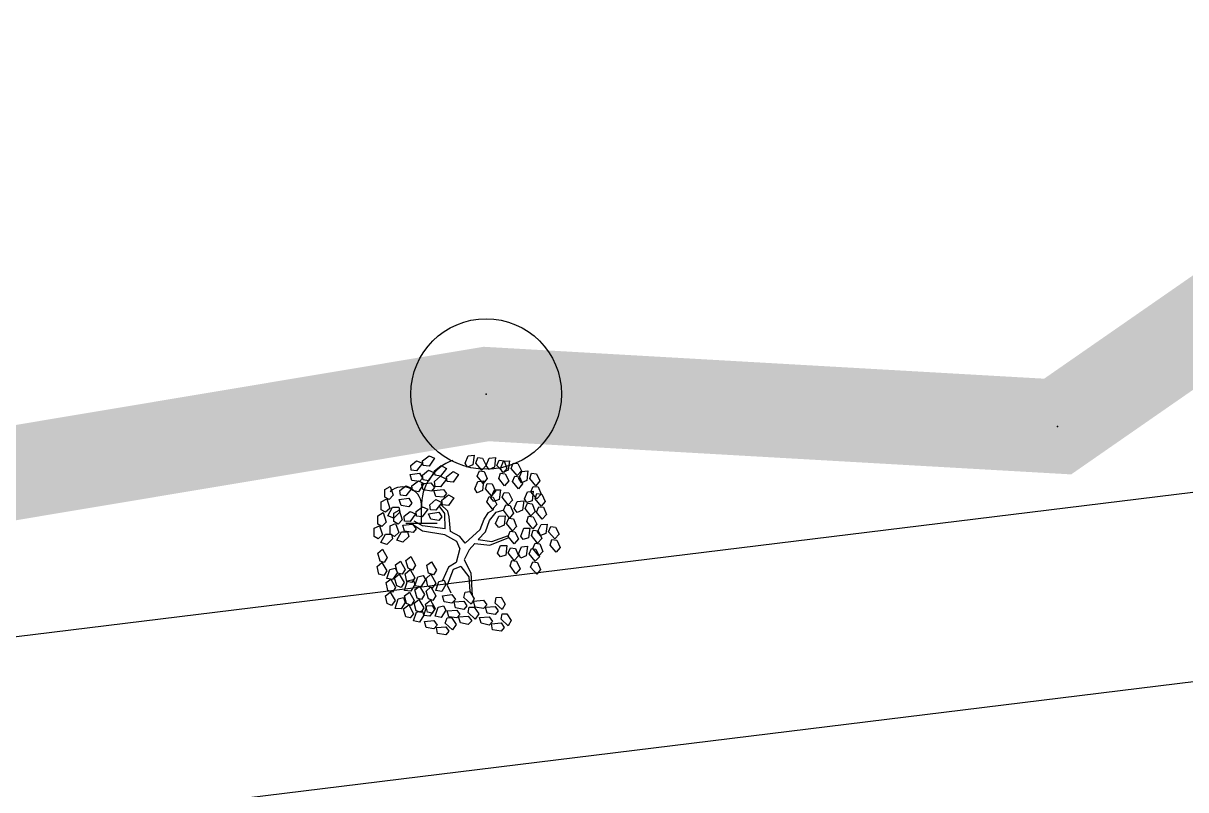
# Model space of a CAD drawing. Extents: x -809667 to 586099, y 3084146 to 3634412.
# Drawn here: x 381249.62 to 381268.15, y 3087144.79 to 3087157.02 of the extents above; entities that cross this region are included whole.
import ezdxf

# ---------------------------------------------------------------- set-up
doc = ezdxf.new("R2010")
doc.units = 0
doc.header["$LTSCALE"] = 0.5
doc.header["$PDSIZE"] = 0.2
doc.layers.get('0').update_dxf_attribs({"linetype": 'CONTINUOUS'})
doc.layers.add('乔木', color=84, linetype='CONTINUOUS')
doc.layers.add('文字', color=7, linetype='CONTINUOUS')

# ---------------------------------------------------------------- blocks, each defined once
blk = doc.blocks.new('gc123')
blk.add_line((-0.5, 0), (0.5, 0))
at = {"flags": 128}
blk.add_lwpolyline([(0, 0), (0, 0.5)], dxfattribs=at)
for centre, radius, start, end in [((1.526, 0.566), 1.528, 110.1553, 182.4645), ((-0.598, 0.555), 0.6, 354.7425, 132.1274)]:
    blk.add_arc(centre, radius, start, end)
blk = doc.blocks.new('GC0000')
at = {"linetype": 'Continuous'}
blk.add_point((0, 0), dxfattribs=at)
blk = doc.blocks.new('幌伞枫')
at = {"layer": '乔木', "color": 0}
for p, q in [((-531, 995), (-450, 1054)), ((-450, 1054), (-384, 1025)), ((-384, 1025), (-450, 929)), ((-9, 966), (27, 1054)), ((27, 1054), (101, 1061)), ((101, 1061), (86, 944)), ((123, 966), (145, 1032)), ((145, 1032), (203, 1025)), ((203, 1025), (247, 937)), ((247, 937), (284, 1025)), ((284, 1025), (365, 1032)), ((365, 1032), (350, 915)), ((380, 937), (409, 1003)), ((409, 1003), (468, 995)), ((-677, 937), (-604, 995)), ((-670, 878), (-677, 937)), ((-604, 870), (-670, 878)), ((-604, 995), (-531, 966)), ((-531, 966), (-604, 870)), ((-523, 937), (-531, 995)), ((-531, 819), (-457, 878)), ((-450, 929), (-523, 937)), ((-457, 878), (-391, 848)), ((-384, 870), (-303, 937)), ((-377, 819), (-384, 870)), ((-237, 900), (-310, 804)), ((-303, 937), (-237, 900)), ((-237, 797), (-156, 863)), ((-156, 863), (-90, 826)), ((20, 915), (-9, 966)), ((86, 944), (20, 915)), ((196, 878), (123, 966)), ((137, 804), (167, 870)), ((167, 870), (225, 863)), ((247, 937), (196, 878)), ((225, 863), (262, 775)), ((284, 885), (247, 937)), ((350, 915), (284, 885)), ((460, 848), (380, 937)), ((424, 900), (460, 988)), ((453, 848), (424, 900)), ((519, 878), (453, 848)), ((460, 988), (534, 995)), ((504, 900), (460, 848)), ((468, 995), (504, 900)), ((534, 995), (519, 878)), ((556, 900), (578, 966)), ((629, 812), (556, 900)), ((578, 966), (636, 959)), ((681, 870), (629, 812)), ((636, 959), (681, 870)), ((651, 775), (688, 863)), ((688, 863), (761, 870)), ((761, 870), (747, 753)), ((-685, 826), (-567, 841)), ((-663, 753), (-685, 826)), ((-567, 738), (-663, 753)), ((-663, 687), (-582, 746)), ((-582, 746), (-516, 716)), ((-516, 716), (-582, 614)), ((-567, 841), (-531, 782)), ((-531, 782), (-567, 738)), ((-545, 709), (-428, 724)), ((-523, 760), (-531, 819)), ((-457, 746), (-523, 760)), ((-391, 848), (-457, 746)), ((-428, 724), (-384, 665)), ((-384, 738), (-310, 804)), ((-377, 680), (-384, 738)), ((-310, 804), (-377, 819)), ((-310, 804), (-237, 768)), ((-237, 768), (-310, 672)), ((-230, 738), (-237, 797)), ((-156, 731), (-230, 738)), ((-90, 826), (-156, 731)), ((108, 650), (145, 738)), ((211, 716), (137, 804)), ((145, 738), (218, 746)), ((218, 746), (203, 628)), ((262, 775), (211, 716)), ((240, 650), (262, 716)), ((262, 716), (321, 709)), ((402, 775), (424, 841)), ((475, 687), (402, 775)), ((424, 841), (482, 834)), ((526, 746), (475, 687)), ((482, 834), (526, 746)), ((570, 738), (600, 804)), ((644, 650), (570, 738)), ((600, 804), (658, 797)), ((681, 724), (651, 775)), ((658, 797), (695, 709)), ((747, 753), (681, 724)), ((783, 775), (805, 841)), ((857, 687), (783, 775)), ((805, 841), (864, 834)), ((908, 746), (857, 687)), ((864, 834), (908, 746)), ((-993, 643), (-927, 680)), ((-993, 548), (-993, 643)), ((-927, 680), (-890, 570)), ((-810, 628), (-736, 687)), ((-802, 570), (-810, 628)), ((-736, 687), (-663, 658)), ((-663, 658), (-736, 562)), ((-655, 628), (-663, 687)), ((-582, 614), (-655, 628)), ((-523, 636), (-545, 709)), ((-421, 621), (-523, 636)), ((-384, 665), (-421, 621)), ((-391, 628), (-274, 643)), ((-369, 555), (-391, 628)), ((-310, 672), (-377, 680)), ((-296, 511), (-215, 577)), ((-274, 643), (-237, 592)), ((-237, 592), (-274, 548)), ((-215, 577), (-149, 540)), ((137, 599), (108, 650)), ((203, 628), (137, 599)), ((313, 562), (240, 650)), ((306, 540), (350, 636)), ((365, 621), (313, 562)), ((321, 709), (365, 621)), ((350, 636), (424, 636)), ((424, 636), (409, 518)), ((446, 548), (468, 606)), ((468, 606), (526, 599)), ((526, 599), (570, 511)), ((695, 709), (644, 650)), ((717, 525), (754, 614)), ((754, 614), (827, 621)), ((798, 614), (827, 680)), ((871, 525), (798, 614)), ((827, 621), (813, 503)), ((827, 680), (886, 672)), ((849, 525), (871, 592)), ((871, 592), (930, 584)), ((923, 584), (871, 525)), ((886, 672), (923, 584)), ((930, 584), (974, 496)), ((-1037, 489), (-971, 525)), ((-1037, 393), (-1037, 489)), ((-942, 518), (-993, 548)), ((-971, 525), (-934, 408)), ((-890, 570), (-942, 518)), ((-817, 518), (-699, 533)), ((-795, 445), (-817, 518)), ((-736, 562), (-802, 570)), ((-699, 430), (-795, 445)), ((-699, 533), (-663, 474)), ((-663, 474), (-699, 430)), ((-611, 371), (-531, 430)), ((-531, 430), (-465, 401)), ((-443, 452), (-369, 518)), ((-435, 393), (-443, 452)), ((-274, 548), (-369, 555)), ((-369, 518), (-296, 481)), ((-296, 481), (-369, 386)), ((-257, 346), (-327, 441)), ((-222, 377), (-311, 462)), ((-288, 452), (-296, 511)), ((-215, 445), (-288, 452)), ((-149, 540), (-215, 445)), ((255, 489), (284, 555)), ((328, 401), (255, 489)), ((284, 555), (336, 548)), ((343, 496), (306, 540)), ((380, 459), (328, 401)), ((336, 548), (380, 459)), ((409, 518), (343, 496)), ((519, 452), (446, 548)), ((460, 386), (490, 452)), ((490, 452), (541, 445)), ((570, 511), (519, 452)), ((541, 445), (585, 349)), ((592, 408), (629, 496)), ((629, 496), (710, 503)), ((710, 503), (695, 386)), ((747, 481), (717, 525)), ((725, 408), (754, 474)), ((813, 503), (747, 481)), ((754, 474), (813, 467)), ((813, 467), (849, 371)), ((923, 437), (849, 525)), ((864, 364), (893, 430)), ((893, 430), (952, 423)), ((974, 496), (923, 437)), ((-1081, 320), (-1015, 357)), ((-1081, 217), (-1081, 320)), ((-986, 364), (-1037, 393)), ((-1015, 357), (-978, 239)), ((-934, 408), (-986, 364)), ((-956, 320), (-898, 423)), ((-883, 291), (-956, 320)), ((-898, 423), (-824, 423)), ((-883, 349), (-817, 386)), ((-810, 364), (-883, 291)), ((-883, 247), (-883, 349)), ((-824, 423), (-810, 364)), ((-817, 386), (-780, 269)), ((-758, 313), (-685, 371)), ((-751, 254), (-758, 313)), ((-685, 371), (-619, 342)), ((-619, 342), (-685, 247)), ((-604, 313), (-611, 371)), ((-538, 305), (-604, 313)), ((-465, 401), (-538, 305)), ((-457, 342), (-332, 364)), ((-428, 276), (-457, 342)), ((-369, 386), (-435, 393)), ((-332, 364), (-296, 305)), ((-296, 305), (-332, 261)), ((-252, 158), (-257, 346)), ((-206, 307), (-222, 377)), ((-188, 124), (-206, 307)), ((225, 276), (277, 357)), ((277, 357), (336, 393)), ((291, 261), (372, 364)), ((336, 393), (344, 419)), ((365, 225), (402, 313)), ((372, 364), (468, 393)), ((402, 313), (482, 320)), ((534, 291), (460, 386)), ((482, 320), (468, 203)), ((497, 225), (526, 291)), ((526, 291), (585, 283)), ((585, 349), (534, 291)), ((629, 357), (592, 408)), ((695, 386), (629, 357)), ((798, 320), (725, 408)), ((747, 247), (769, 313)), ((769, 313), (827, 305)), ((849, 371), (798, 320)), ((827, 305), (871, 217)), ((937, 276), (864, 364)), ((989, 335), (937, 276)), ((952, 423), (989, 335)), ((-1125, 166), (-1059, 195)), ((-1125, 63), (-1125, 166)), ((-1030, 188), (-1081, 217)), ((-1059, 195), (-1022, 85)), ((-978, 239), (-1030, 188)), ((-927, 195), (-861, 225)), ((-927, 92), (-927, 195)), ((-832, 217), (-883, 247)), ((-861, 225), (-824, 114)), ((-780, 269), (-832, 217)), ((-773, 203), (-655, 217)), ((-751, 129), (-773, 203)), ((-685, 247), (-751, 254)), ((-655, 217), (-611, 158)), ((-611, 158), (-648, 114)), ((-531, 129), (-641, 203)), ((-531, 195), (-633, 254)), ((-252, 158), (-531, 195)), ((-332, 261), (-428, 276)), ((-9, -18), (174, 151)), ((174, 151), (225, 276)), ((240, 122), (291, 261)), ((402, 173), (365, 225)), ((468, 203), (402, 173)), ((570, 136), (497, 225)), ((622, 188), (570, 136)), ((585, 283), (622, 188)), ((673, 70), (710, 166)), ((710, 166), (783, 166)), ((820, 158), (747, 247)), ((783, 166), (769, 48)), ((805, 78), (827, 144)), ((871, 217), (820, 158)), ((827, 144), (886, 136)), ((879, 122), (923, 210)), ((923, 210), (996, 217)), ((996, 217), (981, 100)), ((1011, 122), (1040, 188)), ((1040, 188), (1099, 180)), ((1099, 180), (1143, 92)), ((-1074, 34), (-1125, 63)), ((-1022, 85), (-1074, 34)), ((-1044, -10), (-986, 92)), ((-986, 92), (-912, 92)), ((-898, 34), (-971, -32)), ((-876, 63), (-927, 92)), ((-912, 92), (-898, 34)), ((-824, 114), (-876, 63)), ((-846, 19), (-788, 122)), ((-773, -3), (-846, 19)), ((-788, 122), (-714, 122)), ((-699, 63), (-773, -3)), ((-648, 114), (-751, 129)), ((-714, 122), (-699, 63)), ((-259, 85), (-531, 129)), ((-112, 4), (-259, 85)), ((-76, 63), (-188, 124)), ((-76, -84), (-112, 4)), ((-9, -18), (-76, 63)), ((152, 26), (240, 122)), ((152, 26), (318, 4)), ((295, -42), (527, 53)), ((318, 4), (524, 78)), ((519, 63), (541, 129)), ((592, -25), (519, 63)), ((541, 129), (600, 122)), ((644, 34), (592, -25)), ((600, 122), (644, 34)), ((703, 26), (673, 70)), ((769, 48), (703, 26)), ((879, -18), (805, 78)), ((915, 78), (879, 122)), ((930, 41), (879, -18)), ((886, 136), (930, 41)), ((981, 100), (915, 78)), ((1092, 34), (1011, 122)), ((1033, -40), (1055, 26)), ((1055, 26), (1114, 19)), ((1143, 92), (1092, 34)), ((1114, 19), (1158, -69)), ((-1081, -142), (-1022, -91)), ((-1052, -238), (-1081, -142)), ((-971, -32), (-1044, -10)), ((-1022, -91), (-964, -194)), ((-76, -84), (-120, -253)), ((42, -98), (-20, -221)), ((-9, -18), (-9, -18)), ((-9, -18), (-9, -18)), ((-9, -18), (-9, -18)), ((-9, -18), (-9, -18)), ((-9, -18), (-9, -18)), ((-9, -18), (-9, -18)), ((-9, -18), (-9, -18)), ((-9, -18), (-9, -18)), ((-9, -18), (-9, -18)), ((-9, -18), (-9, -18)), ((-9, -18), (-9, -18)), ((-9, -18), (-9, -18)), ((-9, -18), (-9, -18)), ((-9, -18), (-9, -18)), ((-9, -18), (-9, -18)), ((-9, -18), (-9, -18)), ((-9, -18), (-9, -18)), ((-9, -18), (-9, -18)), ((-9, -18), (-9, -18)), ((-9, -18), (-9, -18)), ((-9, -18), (-9, -18)), ((-9, -18), (-9, -18)), ((-9, -18), (-9, -18)), ((-9, -18), (-9, -18)), ((-9, -18), (-9, -18)), ((-9, -18), (-9, -18)), ((-9, -18), (-9, -18)), ((-9, -18), (-9, -18)), ((-9, -18), (-9, -18)), ((-9, -18), (-9, -18)), ((-9, -18), (-9, -18)), ((-9, -18), (-9, -18)), ((-9, -18), (-9, -18)), ((-9, -18), (-9, -18)), ((-9, -18), (-9, -18)), ((-9, -18), (-9, -18)), ((-9, -18), (-9, -18)), ((-9, -18), (-9, -18)), ((-9, -18), (-9, -18)), ((-9, -18), (-9, -18)), ((42, -98), (109, -22)), ((109, -22), (295, -42)), ((387, -142), (424, -47)), ((424, -187), (387, -142)), ((424, -47), (504, -47)), ((504, -47), (490, -165)), ((519, -135), (548, -76)), ((592, -231), (519, -135)), ((548, -76), (607, -84)), ((607, -84), (644, -172)), ((644, -150), (681, -62)), ((681, -62), (754, -54)), ((754, -54), (739, -172)), ((776, -150), (805, -84)), ((805, -84), (857, -91)), ((820, -84), (849, -18)), ((893, -172), (820, -84)), ((849, -18), (908, -25)), ((857, -91), (901, -187)), ((945, -120), (893, -172)), ((908, -25), (945, -120)), ((1106, -128), (1033, -40)), ((1158, -69), (1106, -128)), ((-1089, -304), (-1030, -253)), ((-1000, -253), (-1052, -238)), ((-1030, -253), (-971, -355)), ((-964, -194), (-1000, -253)), ((-861, -282), (-802, -238)), ((-839, -385), (-861, -282)), ((-802, -238), (-744, -341)), ((-736, -231), (-677, -179)), ((-707, -326), (-736, -231)), ((-677, -179), (-619, -289)), ((-479, -289), (-421, -245)), ((-421, -245), (-362, -348)), ((-120, -253), (-215, -311)), ((-20, -221), (62, -380)), ((490, -165), (424, -187)), ((541, -297), (563, -231)), ((563, -231), (622, -238)), ((644, -172), (592, -231)), ((622, -238), (666, -333)), ((673, -201), (644, -150)), ((739, -172), (673, -201)), ((849, -238), (776, -150)), ((791, -311), (820, -245)), ((820, -245), (879, -253)), ((901, -187), (849, -238)), ((879, -253), (915, -341)), ((-1067, -399), (-1089, -304)), ((-1008, -414), (-1067, -399)), ((-971, -355), (-1008, -414)), ((-971, -451), (-934, -341)), ((-934, -341), (-868, -326)), ((-839, -377), (-898, -465)), ((-876, -443), (-817, -399)), ((-868, -326), (-839, -377)), ((-780, -399), (-839, -385)), ((-817, -399), (-758, -502)), ((-744, -341), (-780, -399)), ((-744, -392), (-685, -341)), ((-722, -487), (-744, -392)), ((-655, -348), (-707, -326)), ((-685, -341), (-626, -443)), ((-619, -289), (-655, -348)), ((-589, -429), (-523, -414)), ((-523, -414), (-494, -465)), ((-487, -451), (-428, -399)), ((-457, -385), (-479, -289)), ((-399, -407), (-457, -385)), ((-428, -399), (-369, -510)), ((-362, -348), (-399, -407)), ((-215, -311), (-285, -477)), ((-156, -341), (-230, -532)), ((-61, -304), (-156, -341)), ((-61, -304), (38, -431)), ((62, -380), (79, -664)), ((614, -392), (541, -297)), ((666, -333), (614, -392)), ((871, -399), (791, -311)), ((915, -341), (871, -399)), ((-978, -502), (-920, -458)), ((-956, -598), (-978, -502)), ((-898, -465), (-971, -451)), ((-920, -458), (-861, -561)), ((-861, -561), (-898, -620)), ((-846, -539), (-876, -443)), ((-795, -561), (-846, -539)), ((-758, -502), (-795, -561)), ((-751, -598), (-714, -480)), ((-663, -502), (-722, -487)), ((-714, -480), (-648, -465)), ((-626, -524), (-677, -605)), ((-626, -443), (-663, -502)), ((-648, -465), (-626, -524)), ((-626, -539), (-589, -429)), ((-553, -554), (-626, -539)), ((-626, -590), (-567, -546)), ((-567, -546), (-509, -649)), ((-494, -465), (-553, -554)), ((-465, -546), (-487, -451)), ((-487, -605), (-428, -554)), ((-413, -568), (-465, -546)), ((-428, -554), (-369, -664)), ((-369, -510), (-413, -568)), ((-369, -598), (-332, -487)), ((-332, -487), (-266, -473)), ((-244, -524), (-296, -612)), ((-266, -473), (-244, -524)), ((-230, -532), (-186, -627)), ((38, -431), (49, -612)), ((-986, -664), (-927, -620)), ((-964, -759), (-986, -664)), ((-898, -620), (-956, -598)), ((-927, -620), (-868, -722)), ((-868, -818), (-832, -700)), ((-832, -700), (-766, -686)), ((-766, -686), (-744, -744)), ((-677, -605), (-751, -598)), ((-751, -664), (-692, -620)), ((-729, -759), (-751, -664)), ((-692, -620), (-633, -722)), ((-633, -752), (-575, -708)), ((-597, -693), (-626, -590)), ((-545, -708), (-597, -693)), ((-575, -708), (-516, -810)), ((-509, -649), (-545, -708)), ((-457, -700), (-487, -605)), ((-406, -722), (-457, -700)), ((-369, -664), (-406, -722)), ((-296, -612), (-369, -598)), ((-288, -664), (-171, -649)), ((-266, -737), (-288, -664)), ((-171, -649), (-127, -708)), ((-127, -708), (-171, -752)), ((-24, -686), (-9, -620)), ((64, -766), (-24, -686)), ((-9, -620), (49, -612)), ((49, -612), (101, -700)), ((101, -700), (64, -766)), ((358, -752), (372, -686)), ((372, -686), (431, -678)), ((431, -678), (482, -766)), ((-912, -781), (-964, -759)), ((-868, -722), (-912, -781)), ((-795, -825), (-868, -818)), ((-744, -744), (-795, -825)), ((-766, -825), (-699, -774)), ((-736, -921), (-766, -825)), ((-670, -781), (-729, -759)), ((-699, -774), (-641, -884)), ((-633, -722), (-670, -781)), ((-611, -847), (-633, -752)), ((-553, -869), (-611, -847)), ((-604, -862), (-538, -847)), ((-516, -810), (-553, -869)), ((-538, -847), (-516, -899)), ((-516, -906), (-479, -788)), ((-494, -766), (-435, -715)), ((-472, -862), (-494, -766)), ((-479, -788), (-413, -781)), ((-384, -832), (-443, -913)), ((-435, -715), (-377, -818)), ((-413, -781), (-384, -832)), ((-377, -818), (-413, -877)), ((-377, -913), (-340, -803)), ((-340, -803), (-274, -788)), ((-244, -840), (-303, -928)), ((-274, -788), (-244, -840)), ((-171, -752), (-266, -737)), ((-230, -847), (-112, -840)), ((-208, -921), (-230, -847)), ((-142, -737), (-24, -730)), ((-127, -810), (-142, -737)), ((-24, -832), (-127, -810)), ((-112, -840), (-76, -891)), ((-24, -730), (13, -788)), ((13, -788), (-24, -832)), ((27, -869), (42, -803)), ((42, -803), (101, -803)), ((93, -730), (218, -715)), ((115, -803), (93, -730)), ((101, -803), (159, -884)), ((218, -818), (115, -803)), ((218, -715), (255, -774)), ((255, -774), (218, -818)), ((240, -803), (358, -796)), ((262, -877), (240, -803)), ((446, -832), (358, -752)), ((358, -796), (394, -847)), ((394, -847), (358, -891)), ((482, -766), (446, -832)), ((-685, -935), (-736, -921)), ((-641, -884), (-685, -935)), ((-641, -972), (-604, -862)), ((-567, -987), (-641, -972)), ((-516, -899), (-567, -987)), ((-443, -913), (-516, -906)), ((-509, -979), (-391, -965)), ((-487, -1053), (-509, -979)), ((-413, -877), (-472, -862)), ((-391, -965), (-354, -1023)), ((-303, -928), (-377, -913)), ((-252, -1001), (-230, -935)), ((-230, -935), (-178, -928)), ((-112, -935), (-208, -921)), ((-178, -928), (-120, -1016)), ((-76, -891), (-112, -935)), ((-90, -921), (27, -913)), ((-68, -994), (-90, -921)), ((27, -1016), (-68, -994)), ((115, -950), (27, -869)), ((27, -913), (71, -972)), ((71, -972), (27, -1016)), ((159, -884), (115, -950)), ((167, -928), (284, -921)), ((189, -1001), (167, -928)), ((358, -891), (262, -877)), ((284, -921), (328, -979)), ((328, -979), (284, -1023)), ((313, -1009), (431, -994)), ((431, -950), (446, -884)), ((519, -1031), (431, -950)), ((431, -994), (468, -1053)), ((446, -884), (504, -884)), ((504, -884), (556, -965)), ((556, -965), (519, -1031)), ((-391, -1067), (-487, -1053)), ((-354, -1023), (-391, -1067)), ((-362, -1053), (-244, -1045)), ((-347, -1126), (-362, -1053)), ((-244, -1141), (-347, -1126)), ((-164, -1082), (-252, -1001)), ((-244, -1045), (-208, -1097)), ((-208, -1097), (-244, -1141)), ((-120, -1016), (-164, -1082)), ((284, -1023), (189, -1001)), ((328, -1082), (313, -1009)), ((431, -1097), (328, -1082)), ((468, -1053), (431, -1097))]:
    blk.add_line(p, q, dxfattribs=at)
blk = doc.blocks.new('123123')
at = {"layer": '文字', "color": 8}
blk.add_line((381990.341, 3087202.444), (381955.421, 3087198.151), dxfattribs=at)
at = {"layer": '文字', "color": 8, "const_width": 1.5, "flags": 128}
blk.add_lwpolyline([(381931.792, 3087180.434), (381980.343, 3087185.968), (382108.649, 3087200.591), (382071.027, 3087247.753), (382065.011, 3087260.047), (382064.426, 3087258.545), (382064.739, 3087256.728), (382063.681, 3087253.595), (382061.204, 3087250.266), (381996.763, 3087204.245), (381993.858, 3087210.271), (381983.223, 3087202.884), (381974.113, 3087203.403), (381944.343, 3087198.423)], dxfattribs=at)
at = {"layer": '文字', "color": 8, "flags": 128}
blk.add_lwpolyline([(382031.005, 3087208.833), (381991.657, 3087199.636, -0.026829), (381990.707, 3087199.467), (381951.993, 3087194.707)], format="xyb", dxfattribs=at)
at = {"layer": '文字', "color": 8}
blk.add_circle((381974.113, 3087203.403), 1.2, dxfattribs=at)
for p in [(381974.113, 3087203.403), (381983.223, 3087202.884)]:
    blk.add_blockref('GC0000', p, dxfattribs=at)
at = {"layer": '文字', "color": 8, "xscale": 0.0013, "yscale": 0.0013, "zscale": 0.0013}
blk.add_blockref('幌伞枫', (381973.79, 3087201.046), dxfattribs=at)
at = {"layer": '文字', "color": 8, "xscale": 0.5, "yscale": 0.5}
blk.add_blockref('gc123', (381973.083, 3087201.344), dxfattribs=at)

msp = doc.modelspace()

# ---------------------------------------------------------------- block references
at = {"layer": '文字'}
msp.add_blockref('123123', (-717.11, -52.3), dxfattribs=at)

doc.saveas('drawing.dxf')
